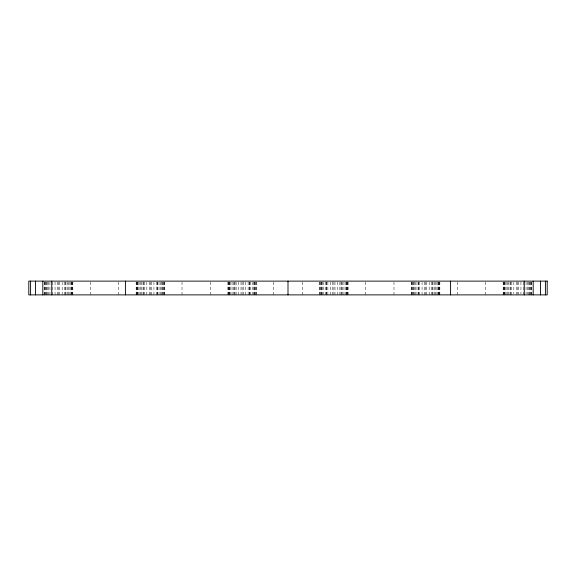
<?xml version="1.0" encoding="UTF-8"?>
<svg xmlns="http://www.w3.org/2000/svg" width="576" height="576" viewBox="0 0 576 576"><rect width="100%" height="100%" fill="white"/><g stroke="black" fill="none" stroke-linecap="round" stroke-linejoin="round"><path stroke-width="0.43" stroke-dasharray="2.88 2.16" d="M531.605 281.981L531.605 294.883M531.302 281.981L531.302 294.883M530.647 281.981L530.647 294.883M529.999 281.981L529.999 294.883M529.697 281.981L529.697 294.883M528.66 281.981L528.66 294.883M527.436 281.981L527.436 294.019M526.039 281.981L526.039 294.019M523.382 281.981L523.382 294.019M520.934 281.981L520.934 294.019M518.494 281.981L518.494 294.883M517.378 281.981L517.378 294.019M516.269 281.981L516.269 294.883M513.828 281.981L513.828 294.019M511.38 281.981L511.38 294.883M510.271 281.981L510.271 294.883M510.041 281.981L510.041 294.883M508.723 281.981L508.723 294.883M507.326 281.981L507.326 294.883M506.102 281.981L506.102 294.883M505.066 281.981L505.066 294.883M504.763 281.981L504.763 294.883M504.108 281.981L504.108 294.883M503.453 281.981L503.453 294.883M503.158 281.981L503.158 294.883M485.726 281.981L485.726 294.883M457.286 281.981L457.286 294.883M439.848 281.981L439.848 294.883M439.553 281.981L439.553 294.883M438.898 281.981L438.898 294.883M438.242 281.981L438.242 294.883M437.947 281.981L437.947 294.883M436.91 281.981L436.91 294.883M435.686 281.981L435.686 294.883M434.29 281.981L434.29 294.883M432.972 281.981L432.972 294.883M432.742 281.981L432.742 294.883M431.626 281.981L431.626 294.883M429.185 281.981L429.185 294.883M426.737 281.981L426.737 294.883M425.628 281.981L425.628 294.883M424.519 281.981L424.519 294.883M422.071 281.981L422.071 294.883M419.63 281.981L419.63 294.883M418.514 281.981L418.514 294.883M418.291 281.981L418.291 294.883M416.966 281.981L416.966 294.883M415.57 281.981L415.57 294.883M414.346 281.981L414.346 294.883M413.309 281.981L413.309 294.883M413.014 281.981L413.014 294.883M412.358 281.981L412.358 294.883M411.703 281.981L411.703 294.883M411.408 281.981L411.408 294.883M393.977 281.981L393.977 294.883M365.53 281.981L365.53 294.883M348.098 281.981L348.098 294.883M347.803 281.981L347.803 294.883M347.148 281.981L347.148 294.883M346.493 281.981L346.493 294.883M346.198 281.981L346.198 294.883M345.154 281.981L345.154 294.883M343.93 281.981L343.93 294.883M342.533 281.981L342.533 294.883M341.215 281.981L341.215 294.883M340.985 281.981L340.985 294.883M339.876 281.981L339.876 294.883M337.428 281.981L337.428 294.883M334.987 281.981L334.987 294.883M333.878 281.981L333.878 294.883M332.762 281.981L332.762 294.883M330.322 281.981L330.322 294.883M327.874 281.981L327.874 294.883M326.765 281.981L326.765 294.883M326.534 281.981L326.534 294.883M325.217 281.981L325.217 294.883M323.82 281.981L323.82 294.883M322.596 281.981L322.596 294.883M321.559 281.981L321.559 294.883M321.264 281.981L321.264 294.883M320.609 281.981L320.609 294.883M319.954 281.981L319.954 294.883M319.651 281.981L319.651 294.883M302.22 281.981L302.22 294.883M273.78 281.981L273.78 294.883M256.349 281.981L256.349 294.883M256.046 281.981L256.046 294.883M255.391 281.981L255.391 294.883M254.736 281.981L254.736 294.883M254.441 281.981L254.441 294.883M253.404 281.981L253.404 294.883M252.18 281.981L252.18 294.883M250.783 281.981L250.783 294.883M249.466 281.981L249.466 294.883M249.235 281.981L249.235 294.883M248.126 281.981L248.126 294.883M245.678 281.981L245.678 294.883M243.238 281.981L243.238 294.883M242.122 281.981L242.122 294.883M241.013 281.981L241.013 294.883M238.572 281.981L238.572 294.883M236.124 281.981L236.124 294.883M235.015 281.981L235.015 294.883M234.785 281.981L234.785 294.883M233.467 281.981L233.467 294.883M232.07 281.981L232.07 294.883M230.846 281.981L230.846 294.883M229.802 281.981L229.802 294.883M229.507 281.981L229.507 294.883M228.852 281.981L228.852 294.883M228.197 281.981L228.197 294.883M227.902 281.981L227.902 294.883M210.47 281.981L210.47 294.883M182.023 281.981L182.023 294.883M164.592 281.981L164.592 294.883M164.297 281.981L164.297 294.883M163.642 281.981L163.642 294.883M162.986 281.981L162.986 294.883M162.691 281.981L162.691 294.883M161.654 281.981L161.654 294.883M160.43 281.981L160.43 294.883M159.034 281.981L159.034 294.883M157.709 281.981L157.709 294.883M157.486 281.981L157.486 294.883M156.37 281.981L156.37 294.883M153.929 281.981L153.929 294.883M151.481 281.981L151.481 294.883M150.372 281.981L150.372 294.883M149.263 281.981L149.263 294.883M146.815 281.981L146.815 294.883M144.374 281.981L144.374 294.883M143.258 281.981L143.258 294.883M143.028 281.981L143.028 294.883M141.71 281.981L141.71 294.883M140.314 281.981L140.314 294.883M139.09 281.981L139.09 294.883M138.053 281.981L138.053 294.883M137.758 281.981L137.758 294.883M137.102 281.981L137.102 294.883M136.447 281.981L136.447 294.883M136.152 281.981L136.152 294.883M118.714 281.981L118.714 294.883M90.274 281.981L90.274 294.883M72.842 281.981L72.842 294.883M72.547 281.981L72.547 294.883M71.892 281.981L71.892 294.883M71.237 281.981L71.237 294.883M70.934 281.981L70.934 294.883M69.898 281.981L69.898 294.883M68.674 281.981L68.674 294.883M67.277 281.981L67.277 294.883M65.959 281.981L65.959 294.883M65.729 281.981L65.729 294.883M64.62 281.981L64.62 294.883M62.172 281.981L62.172 294.883M59.731 281.981L59.731 294.883M58.622 281.981L58.622 294.883M57.506 281.981L57.506 294.883M55.066 281.981L55.066 294.883M52.618 281.981L52.618 294.883M49.961 281.981L49.961 294.883M48.564 281.981L48.564 294.883M47.34 281.981L47.34 294.883M46.303 281.981L46.303 294.883M46.001 281.981L46.001 294.883M45.353 281.981L45.353 294.883M44.698 281.981L44.698 294.883M44.395 281.981L44.395 294.883"/><path stroke-width="0.86" d="M545.4 281.117L545.4 294.883M540.482 281.117L540.482 294.883M533.189 281.117L533.189 294.883M524.261 281.117L524.261 294.883M450.432 281.117L450.432 294.883M288 281.117L288 294.883M125.568 281.117L125.568 294.883M51.739 281.117L51.739 294.883M42.811 281.117L42.811 294.883M35.518 281.117L35.518 294.883M30.6 281.117L30.6 294.883M547.2 281.117L28.8 281.117L28.8 294.883L547.2 294.883L547.2 281.117"/></g></svg>
